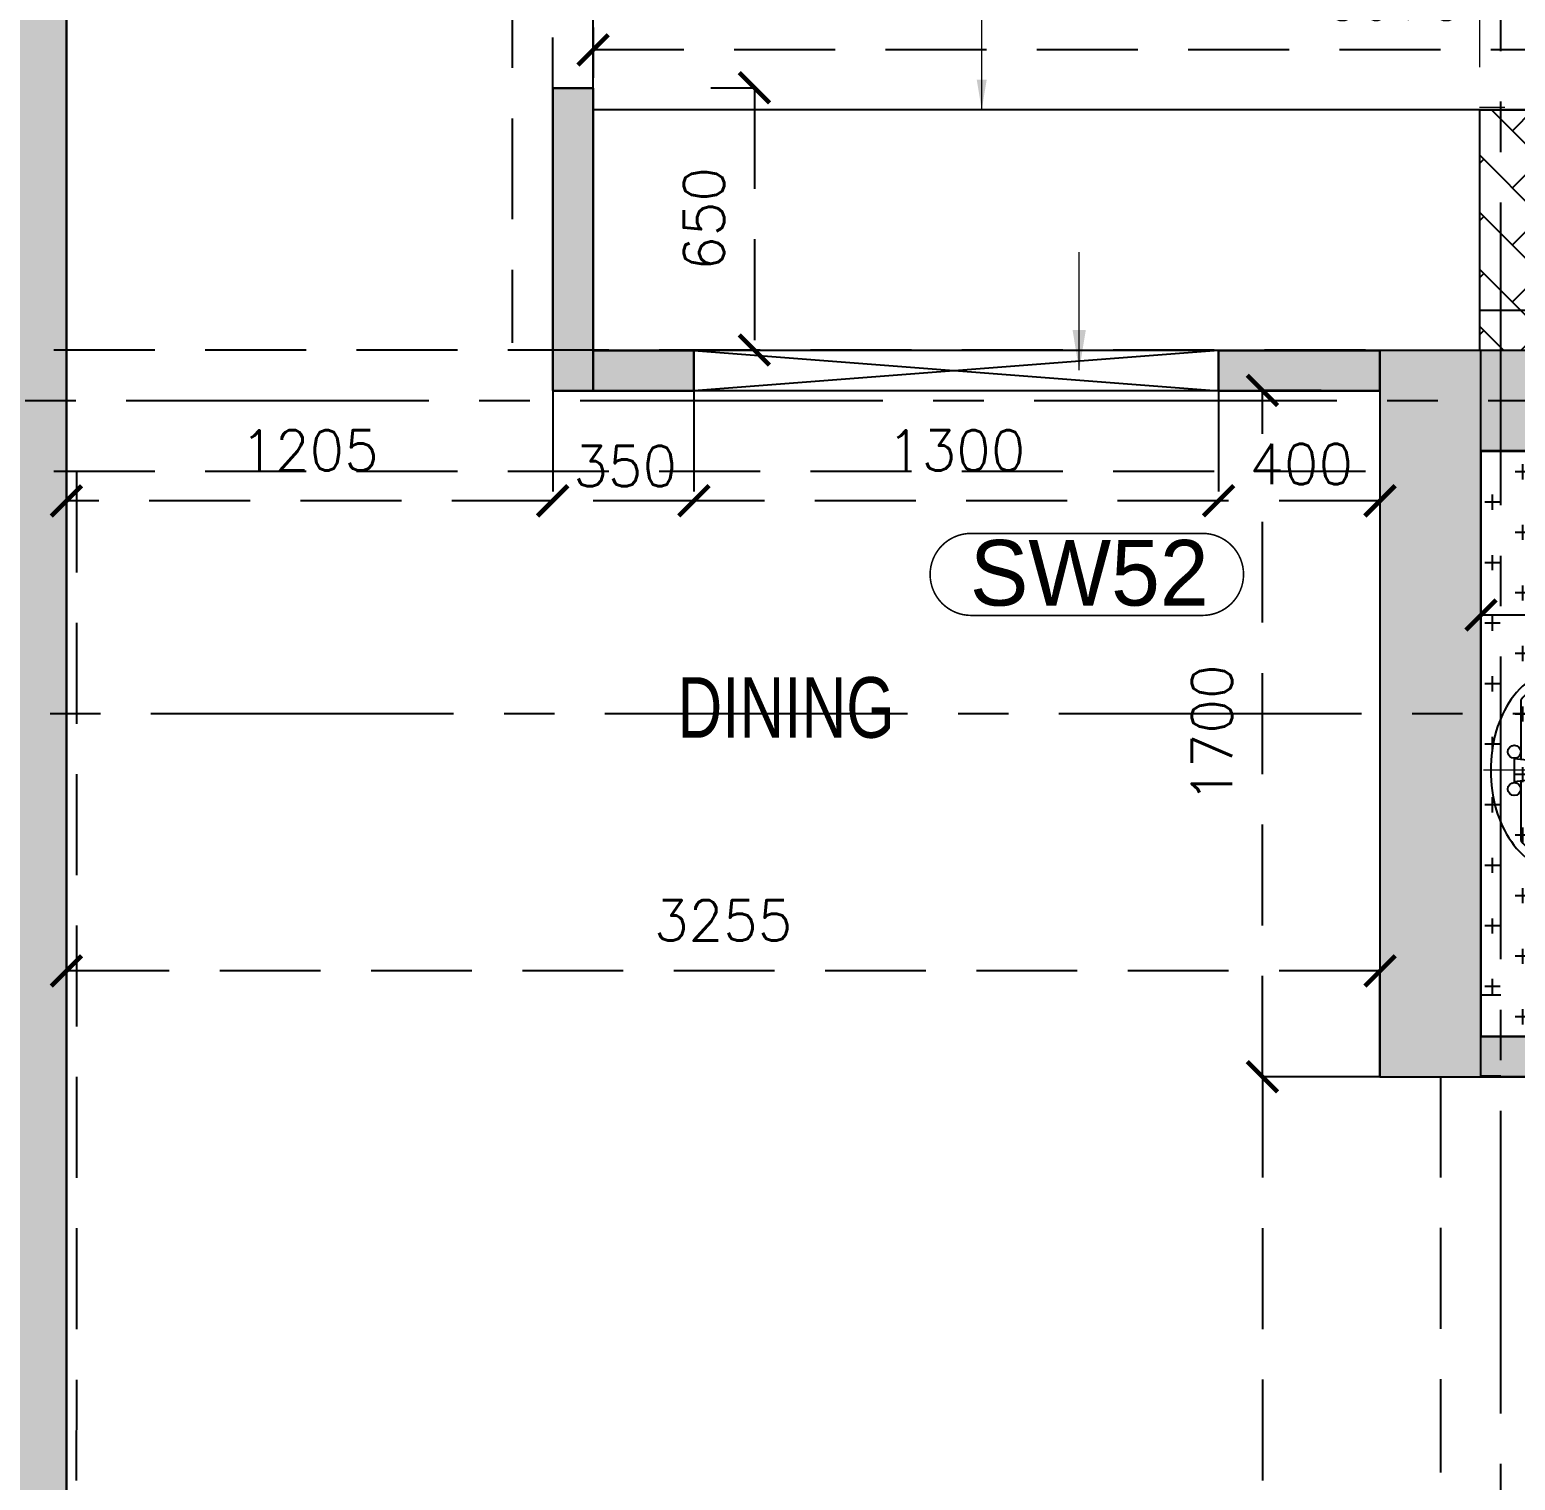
# Model space of a CAD drawing. Header units: millimetres. Extents: x 1167879 to 1231451, y -5731814 to -5645217.
# Drawn here: x 1206256 to 1209938, y -5724474 to -5720880 of the extents above; entities that cross this region are included whole.
import ezdxf

# ---------------------------------------------------------------- set-up
doc = ezdxf.new("R2010")
doc.units = ezdxf.units.MM
doc.header["$LTSCALE"] = 1000
doc.header["$MEASUREMENT"] = 0
for name, pattern in [('2BHK-A - FRONT$0$AUDIT_D_120904163729-0', [0]), ('2BHK-A - FRONT$0$HIDDEN', [0.375, 0.25, -0.125]), ('AUDIT_D_120904163729-0', [0]), ('T8(T9 IS SIMILAR) - DIMENSION & TEXTING$0$HIDDEN', [0.375, 0.25, -0.125]), ('T8(T9 IS SIMILAR)$0$$0$HIDDEN', [0.375, 0.25, -0.125]), ('T8(T9 IS SIMILAR)$0$HIDDEN', [0.375, 0.25, -0.125]), ('T8_REFUGE COLUMNS$0$CENTER2', [1.125, 0.75, -0.125, 0.125, -0.125])]:
    doc.linetypes.add(name, pattern=pattern)
doc.layers.get('0').update_dxf_attribs({"linetype": 'AUDIT_D_120904163729-0'})
for name, color, linetype in [('2BHK-A - FRONT$0$$0$LEDGE WALL', 5, 'Continuous'), ('2BHK-A - FRONT$0$A-DECK SUNK 125', 8, 'Continuous'), ('2BHK-A - FRONT$0$A-HATCH -160', 251, '2BHK-A - FRONT$0$AUDIT_D_120904163729-0'), ('2BHK-A - FRONT$0$a-KIT FIX', 251, 'Continuous'), ('2BHK-A - FRONT$0$A-LINTEL', 5, '2BHK-A - FRONT$0$HIDDEN'), ('2BHK-A - FRONT$0$A-SANITARY', 2, 'Continuous'), ('2BHK-A - FRONT$0$A-SERVICES CUTOUT', 8, 'Continuous'), ('2BHK-A - FRONT$0$A-TOI SUNK 50MM', 8, 'Continuous'), ('2BHK-A - FRONT$0$CUT-OUT', 49, 'Continuous'), ('T8(T9 IS SIMILAR) - DIMENSION & TEXTING$0$A-DIMENSIONS', 2, 'T8(T9 IS SIMILAR) - DIMENSION & TEXTING$0$HIDDEN'), ('T8(T9 IS SIMILAR)$0$$6$a-beam 2', 50, 'Continuous'), ('T8(T9 IS SIMILAR)$0$S-BEAM', 20, 'T8(T9 IS SIMILAR)$0$$0$HIDDEN'), ('T8_REFUGE COLUMNS$0$A-CENTERLINE', 193, 'T8_REFUGE COLUMNS$0$CENTER2'), ('T8_REFUGE COLUMNS$0$A-RCC COLS', 3, 'Continuous'), ('T8_TYPICAL COLUMNS$0$A-RCC COLS', 3, 'Continuous')]:
    doc.layers.add(name, color=color, linetype=linetype)
for name, color, linetype, lineweight in [('2BHK-A - FRONT$0$a-TOI-fixtures', 251, 'Continuous', 0), ('2BHK-A - FRONT$0$A-WALL- 160', 6, 'Continuous', 30), ('T8(T9 IS SIMILAR) - DIMENSION & TEXTING$0$a-Text', 4, 'Continuous', 0), ('T8(T9 IS SIMILAR) - DIMENSION & TEXTING$0$R0-18-10-2014-T1-1st Podium Floor Plan$0$Text', 2, 'Continuous', 0), ('T8(T9 IS SIMILAR)$0$D&W', 8, 'Continuous', 25), ('T8(T9 IS SIMILAR)$0$SCPL BEAM', 191, 'T8(T9 IS SIMILAR)$0$$0$HIDDEN', 13), ('T8_REFUGE COLUMNS$0$A-COLUMN NO size reduce', 81, 'Continuous', 25)]:
    doc.layers.add(name, color=color, linetype=linetype, lineweight=lineweight)
doc.layers.add('T8_REFUGE COLUMNS$0$COL-HATCH', color=7, linetype='Continuous', lineweight=25, true_color=0xa3a3a3)
doc.layers.add('T8_TYPICAL COLUMNS$0$$0$COL-HATCH', color=7, linetype='Continuous', lineweight=25, true_color=0xa3a3a3)
doc.styles.add('T8(T9 IS SIMILAR) - DIMENSION & TEXTING$0$ARIAL ARROW', font='swisscl.ttf')
doc.styles.add('T8(T9 IS SIMILAR) - DIMENSION & TEXTING$0$Romans 1', font='romans.shx', dxfattribs={"height": 100})
doc.styles.add('T8(T9 IS SIMILAR) - DIMENSION & TEXTING$0$Tahoma', font='tahoma.ttf')
doc.styles.add('T8_REFUGE COLUMNS$0$STANDARD', font='GOTHIC.TTF')
doc.dimstyles.new('T8(T9 IS SIMILAR) - DIMENSION & TEXTING$0$ALPINE S', dxfattribs={"dimscale": 0, "dimtxt": 100, "dimasz": 75, "dimexe": 0, "dimexo": 0, "dimgap": 75, "dimtad": 1, "dimdec": 0, "dimzin": 0, "dimdsep": 46, "dimtxsty": 'T8(T9 IS SIMILAR) - DIMENSION & TEXTING$0$Romans 1', "dimblk": 'T8(T9 IS SIMILAR) - DIMENSION & TEXTING$0$_ArchTick', "dimcen": 0.09, "dimclrd": 256, "dimclre": 256, "dimclrt": 7, "dimadec": 0, "dimazin": 0, "dimtfac": 1, "dimtdec": 0, "dimtofl": 0, "dimtmove": 1, "dimatfit": 0, "dimldrblk": 'T8(T9 IS SIMILAR) - DIMENSION & TEXTING$0$_Open90', "dimfxl": 1, "dimtolj": 1, "dimtzin": 0, "dimarcsym": 0})
doc.dimstyles.new('T8(T9 IS SIMILAR) - DIMENSION & TEXTING$0$SAMATA STD', dxfattribs={"dimtxt": 100, "dimasz": 50, "dimexe": 50, "dimexo": 50, "dimgap": 10, "dimtad": 0, "dimdec": 0, "dimrnd": 5, "dimzin": 0, "dimdsep": 46, "dimtxsty": 'T8(T9 IS SIMILAR) - DIMENSION & TEXTING$0$Tahoma', "dimblk": 'T8(T9 IS SIMILAR) - DIMENSION & TEXTING$0$_Origin2', "dimcen": -50, "dimdle": 50, "dimclrd": 7, "dimclre": 7, "dimclrt": 7, "dimadec": 0, "dimazin": 0, "dimtfac": 1, "dimtdec": 0, "dimtmove": 1, "dimatfit": 3, "dimfxl": 150, "dimtfill": 1, "dimtolj": 1, "dimtzin": 0, "dimlwd": -1, "dimlwe": -1, "dimarcsym": 0})

# ---------------------------------------------------------------- blocks, each defined once
blk = doc.blocks.new('T8(T9 IS SIMILAR) - DIMENSION & TEXTING$0$_ArchTick')
at = {"color": 0, "linetype": 'ByBlock', "const_width": 0.15}
blk.add_lwpolyline([(-0.5, -0.5), (0.5, 0.5)], dxfattribs=at)
blk = doc.blocks.new('*D522')
at = {"layer": 'T8(T9 IS SIMILAR) - DIMENSION & TEXTING$0$A-DIMENSIONS', "linetype": 'T8(T9 IS SIMILAR) - DIMENSION & TEXTING$0$HIDDEN', "lineweight": -2, "transparency": 16777216}
for p, q in [((1207944.3, -5721024.3), (1208052, -5721024.3)), ((1207944.3, -5721674), (1208052, -5721674))]:
    blk.add_line(p, q, dxfattribs=at)
at = {"layer": 'T8(T9 IS SIMILAR) - DIMENSION & TEXTING$0$A-DIMENSIONS', "lineweight": -2, "transparency": 16777216}
blk.add_line((1208052, -5721024.3), (1208052, -5721674), dxfattribs=at)
at = {"layer": 'T8(T9 IS SIMILAR) - DIMENSION & TEXTING$0$A-DIMENSIONS', "linetype": 'ByBlock', "lineweight": -2, "transparency": 16777216, "xscale": 75, "yscale": 75, "zscale": 75}
for p, rotation in [((1208052, -5721024.3), 90), ((1208052, -5721674), 270)]:
    blk.add_blockref('T8(T9 IS SIMILAR) - DIMENSION & TEXTING$0$_ArchTick', p, dxfattribs=dict(at, rotation=rotation))
at = {"layer": 'T8(T9 IS SIMILAR) - DIMENSION & TEXTING$0$A-DIMENSIONS', "color": 7, "linetype": 'ByBlock', "transparency": 16777216, "insert": (1207927, -5721349.2), "char_height": 100, "attachment_point": 5, "rotation": 90, "style": 'T8(T9 IS SIMILAR) - DIMENSION & TEXTING$0$Romans 1'}
blk.add_mtext('\\A1;650', dxfattribs=at)
blk = doc.blocks.new('T8(T9 IS SIMILAR) - DIMENSION & TEXTING$0$_Open90')
at = {"color": 0, "linetype": 'ByBlock', "lineweight": -2}
for p, q in [((-0.5, 0.5), (0, 0)), ((0, 0), (-1, 0)), ((0, 0), (-0.5, -0.5))]:
    blk.add_line(p, q, dxfattribs=at)
blk = doc.blocks.new('*D523')
at = {"layer": 'T8(T9 IS SIMILAR) - DIMENSION & TEXTING$0$A-DIMENSIONS', "linetype": 'T8(T9 IS SIMILAR) - DIMENSION & TEXTING$0$HIDDEN', "lineweight": -2, "transparency": 16777216}
for p, q in [((1207652.3, -5721104.1), (1207652.3, -5720930.6)), ((1211627.3, -5721104.1), (1211627.3, -5720930.6))]:
    blk.add_line(p, q, dxfattribs=at)
at = {"layer": 'T8(T9 IS SIMILAR) - DIMENSION & TEXTING$0$A-DIMENSIONS', "lineweight": -2, "transparency": 16777216}
blk.add_line((1211627.3, -5720930.6), (1207652.3, -5720930.6), dxfattribs=at)
at = {"layer": 'T8(T9 IS SIMILAR) - DIMENSION & TEXTING$0$A-DIMENSIONS', "linetype": 'ByBlock', "lineweight": -2, "transparency": 16777216, "xscale": 75, "yscale": 75, "zscale": 75, "rotation": 180}
blk.add_blockref('T8(T9 IS SIMILAR) - DIMENSION & TEXTING$0$_ArchTick', (1207652.3, -5720930.6), dxfattribs=at)
at = {"layer": 'T8(T9 IS SIMILAR) - DIMENSION & TEXTING$0$A-DIMENSIONS', "linetype": 'ByBlock', "lineweight": -2, "transparency": 16777216, "xscale": 75, "yscale": 75, "zscale": 75}
blk.add_blockref('T8(T9 IS SIMILAR) - DIMENSION & TEXTING$0$_ArchTick', (1211627.3, -5720930.6), dxfattribs=at)
at = {"layer": 'T8(T9 IS SIMILAR) - DIMENSION & TEXTING$0$A-DIMENSIONS', "color": 7, "linetype": 'ByBlock', "transparency": 16777216, "insert": (1209639.8, -5720805.6), "char_height": 100, "attachment_point": 5, "style": 'T8(T9 IS SIMILAR) - DIMENSION & TEXTING$0$Romans 1'}
blk.add_mtext('\\A1;3975', dxfattribs=at)
blk = doc.blocks.new('*D483')
at = {"layer": 'T8(T9 IS SIMILAR) - DIMENSION & TEXTING$0$A-DIMENSIONS', "linetype": 'T8(T9 IS SIMILAR) - DIMENSION & TEXTING$0$HIDDEN', "lineweight": -2, "transparency": 16777216}
for p, q in [((1209602.3, -5723474.4), (1209310.8, -5723474.4)), ((1209504.8, -5727449.6), (1209310.8, -5727449.6))]:
    blk.add_line(p, q, dxfattribs=at)
at = {"layer": 'T8(T9 IS SIMILAR) - DIMENSION & TEXTING$0$A-DIMENSIONS', "lineweight": -2, "transparency": 16777216}
blk.add_line((1209310.8, -5723474.4), (1209310.8, -5727449.6), dxfattribs=at)
at = {"layer": 'T8(T9 IS SIMILAR) - DIMENSION & TEXTING$0$A-DIMENSIONS', "linetype": 'ByBlock', "lineweight": -2, "transparency": 16777216, "xscale": 75, "yscale": 75, "zscale": 75}
for p, rotation in [((1209310.8, -5723474.4), 90), ((1209310.8, -5727449.6), 270)]:
    blk.add_blockref('T8(T9 IS SIMILAR) - DIMENSION & TEXTING$0$_ArchTick', p, dxfattribs=dict(at, rotation=rotation))
at = {"layer": 'T8(T9 IS SIMILAR) - DIMENSION & TEXTING$0$A-DIMENSIONS', "color": 7, "linetype": 'ByBlock', "transparency": 16777216, "insert": (1209185.8, -5725462), "char_height": 100, "attachment_point": 5, "rotation": 90, "style": 'T8(T9 IS SIMILAR) - DIMENSION & TEXTING$0$Romans 1'}
blk.add_mtext('\\A1;3975', dxfattribs=at)
blk = doc.blocks.new('*D484')
at = {"layer": 'T8(T9 IS SIMILAR) - DIMENSION & TEXTING$0$A-DIMENSIONS', "linetype": 'T8(T9 IS SIMILAR) - DIMENSION & TEXTING$0$HIDDEN', "lineweight": -2, "transparency": 16777216}
for p, q in [((1209456.5, -5721774), (1209310.8, -5721774)), ((1209456.5, -5723474.4), (1209310.8, -5723474.4))]:
    blk.add_line(p, q, dxfattribs=at)
at = {"layer": 'T8(T9 IS SIMILAR) - DIMENSION & TEXTING$0$A-DIMENSIONS', "lineweight": -2, "transparency": 16777216}
blk.add_line((1209310.8, -5723474.4), (1209310.8, -5721774), dxfattribs=at)
at = {"layer": 'T8(T9 IS SIMILAR) - DIMENSION & TEXTING$0$A-DIMENSIONS', "linetype": 'ByBlock', "lineweight": -2, "transparency": 16777216, "xscale": 75, "yscale": 75, "zscale": 75}
for p, rotation in [((1209310.8, -5721774), 90), ((1209310.8, -5723474.4), 270)]:
    blk.add_blockref('T8(T9 IS SIMILAR) - DIMENSION & TEXTING$0$_ArchTick', p, dxfattribs=dict(at, rotation=rotation))
at = {"layer": 'T8(T9 IS SIMILAR) - DIMENSION & TEXTING$0$A-DIMENSIONS', "color": 7, "linetype": 'ByBlock', "transparency": 16777216, "insert": (1209185.8, -5722624.2), "char_height": 100, "attachment_point": 5, "rotation": 90, "style": 'T8(T9 IS SIMILAR) - DIMENSION & TEXTING$0$Romans 1'}
blk.add_mtext('\\A1;1700', dxfattribs=at)
blk = doc.blocks.new('*D485')
at = {"layer": 'T8(T9 IS SIMILAR) - DIMENSION & TEXTING$0$A-DIMENSIONS', "linetype": 'T8(T9 IS SIMILAR) - DIMENSION & TEXTING$0$HIDDEN', "lineweight": -2, "transparency": 16777216}
for p, q in [((1206347.3, -5723474.4), (1206347.3, -5723212.2)), ((1209602.3, -5723474.4), (1209602.3, -5723212.2))]:
    blk.add_line(p, q, dxfattribs=at)
at = {"layer": 'T8(T9 IS SIMILAR) - DIMENSION & TEXTING$0$A-DIMENSIONS', "lineweight": -2, "transparency": 16777216}
blk.add_line((1209602.3, -5723212.2), (1206347.3, -5723212.2), dxfattribs=at)
at = {"layer": 'T8(T9 IS SIMILAR) - DIMENSION & TEXTING$0$A-DIMENSIONS', "linetype": 'ByBlock', "lineweight": -2, "transparency": 16777216, "xscale": 75, "yscale": 75, "zscale": 75, "rotation": 180}
blk.add_blockref('T8(T9 IS SIMILAR) - DIMENSION & TEXTING$0$_ArchTick', (1206347.3, -5723212.2), dxfattribs=at)
at = {"layer": 'T8(T9 IS SIMILAR) - DIMENSION & TEXTING$0$A-DIMENSIONS', "linetype": 'ByBlock', "lineweight": -2, "transparency": 16777216, "xscale": 75, "yscale": 75, "zscale": 75}
blk.add_blockref('T8(T9 IS SIMILAR) - DIMENSION & TEXTING$0$_ArchTick', (1209602.3, -5723212.2), dxfattribs=at)
at = {"layer": 'T8(T9 IS SIMILAR) - DIMENSION & TEXTING$0$A-DIMENSIONS', "color": 7, "linetype": 'ByBlock', "transparency": 16777216, "insert": (1207974.8, -5723087.2), "char_height": 100, "attachment_point": 5, "style": 'T8(T9 IS SIMILAR) - DIMENSION & TEXTING$0$Romans 1'}
blk.add_mtext('\\A1;3255', dxfattribs=at)
blk = doc.blocks.new('*D435')
at = {"layer": 'T8(T9 IS SIMILAR) - DIMENSION & TEXTING$0$A-DIMENSIONS', "linetype": 'T8(T9 IS SIMILAR) - DIMENSION & TEXTING$0$HIDDEN', "lineweight": -2, "transparency": 16777216}
for p, q in [((1209852.5, -5721924.4), (1209852.5, -5722330.4)), ((1212102.3, -5721924.4), (1212102.3, -5722330.4))]:
    blk.add_line(p, q, dxfattribs=at)
at = {"layer": 'T8(T9 IS SIMILAR) - DIMENSION & TEXTING$0$A-DIMENSIONS', "lineweight": -2, "transparency": 16777216}
blk.add_line((1209852.5, -5722330.4), (1212102.3, -5722330.4), dxfattribs=at)
at = {"layer": 'T8(T9 IS SIMILAR) - DIMENSION & TEXTING$0$A-DIMENSIONS', "linetype": 'ByBlock', "lineweight": -2, "transparency": 16777216, "xscale": 75, "yscale": 75, "zscale": 75, "rotation": 180}
blk.add_blockref('T8(T9 IS SIMILAR) - DIMENSION & TEXTING$0$_ArchTick', (1209852.5, -5722330.4), dxfattribs=at)
at = {"layer": 'T8(T9 IS SIMILAR) - DIMENSION & TEXTING$0$A-DIMENSIONS', "linetype": 'ByBlock', "lineweight": -2, "transparency": 16777216, "xscale": 75, "yscale": 75, "zscale": 75}
blk.add_blockref('T8(T9 IS SIMILAR) - DIMENSION & TEXTING$0$_ArchTick', (1212102.3, -5722330.4), dxfattribs=at)
at = {"layer": 'T8(T9 IS SIMILAR) - DIMENSION & TEXTING$0$A-DIMENSIONS', "color": 7, "linetype": 'ByBlock', "transparency": 16777216, "insert": (1210977.4, -5722205.4), "char_height": 100, "attachment_point": 5, "style": 'T8(T9 IS SIMILAR) - DIMENSION & TEXTING$0$Romans 1'}
blk.add_mtext('\\A1;2250', dxfattribs=at)
blk = doc.blocks.new('*D286')
at = {"layer": 'T8(T9 IS SIMILAR) - DIMENSION & TEXTING$0$A-DIMENSIONS', "linetype": 'T8(T9 IS SIMILAR) - DIMENSION & TEXTING$0$HIDDEN', "lineweight": -2, "transparency": 16777216}
for p, q in [((1209202.3, -5721774.9), (1209202.3, -5722047.6)), ((1209602.3, -5721774.9), (1209602.3, -5722047.6))]:
    blk.add_line(p, q, dxfattribs=at)
at = {"layer": 'T8(T9 IS SIMILAR) - DIMENSION & TEXTING$0$A-DIMENSIONS', "lineweight": -2, "transparency": 16777216}
blk.add_line((1209602.3, -5722047.6), (1209202.3, -5722047.6), dxfattribs=at)
at = {"layer": 'T8(T9 IS SIMILAR) - DIMENSION & TEXTING$0$A-DIMENSIONS', "color": 7, "linetype": 'ByBlock', "transparency": 16777216, "insert": (1209407.1, -5721956.7), "char_height": 100, "attachment_point": 5, "style": 'T8(T9 IS SIMILAR) - DIMENSION & TEXTING$0$Romans 1', "bg_fill": 3, "box_fill_scale": 1.25, "bg_fill_color": 256, "bg_fill_true_color": 13158600, "bg_fill_transparency": 0}
blk.add_mtext('\\A1;400', dxfattribs=at)
at = {"layer": 'T8(T9 IS SIMILAR) - DIMENSION & TEXTING$0$A-DIMENSIONS', "linetype": 'ByBlock', "lineweight": -2, "transparency": 16777216, "xscale": 75, "yscale": 75, "zscale": 75, "rotation": 180}
blk.add_blockref('T8(T9 IS SIMILAR) - DIMENSION & TEXTING$0$_ArchTick', (1209202.3, -5722047.6), dxfattribs=at)
at = {"layer": 'T8(T9 IS SIMILAR) - DIMENSION & TEXTING$0$A-DIMENSIONS', "linetype": 'ByBlock', "lineweight": -2, "transparency": 16777216, "xscale": 75, "yscale": 75, "zscale": 75}
blk.add_blockref('T8(T9 IS SIMILAR) - DIMENSION & TEXTING$0$_ArchTick', (1209602.3, -5722047.6), dxfattribs=at)
blk = doc.blocks.new('*D287')
at = {"layer": 'T8(T9 IS SIMILAR) - DIMENSION & TEXTING$0$A-DIMENSIONS', "linetype": 'T8(T9 IS SIMILAR) - DIMENSION & TEXTING$0$HIDDEN', "lineweight": -2, "transparency": 16777216}
for p, q in [((1207902.3, -5721774.9), (1207902.3, -5722047.6)), ((1209202.2, -5721774.9), (1209202.2, -5722047.6))]:
    blk.add_line(p, q, dxfattribs=at)
at = {"layer": 'T8(T9 IS SIMILAR) - DIMENSION & TEXTING$0$A-DIMENSIONS', "lineweight": -2, "transparency": 16777216}
blk.add_line((1209202.2, -5722047.6), (1207902.3, -5722047.6), dxfattribs=at)
at = {"layer": 'T8(T9 IS SIMILAR) - DIMENSION & TEXTING$0$A-DIMENSIONS', "linetype": 'ByBlock', "lineweight": -2, "transparency": 16777216, "xscale": 75, "yscale": 75, "zscale": 75, "rotation": 180}
blk.add_blockref('T8(T9 IS SIMILAR) - DIMENSION & TEXTING$0$_ArchTick', (1207902.3, -5722047.6), dxfattribs=at)
at = {"layer": 'T8(T9 IS SIMILAR) - DIMENSION & TEXTING$0$A-DIMENSIONS', "linetype": 'ByBlock', "lineweight": -2, "transparency": 16777216, "xscale": 75, "yscale": 75, "zscale": 75}
blk.add_blockref('T8(T9 IS SIMILAR) - DIMENSION & TEXTING$0$_ArchTick', (1209202.2, -5722047.6), dxfattribs=at)
at = {"layer": 'T8(T9 IS SIMILAR) - DIMENSION & TEXTING$0$A-DIMENSIONS', "color": 7, "linetype": 'ByBlock', "transparency": 16777216, "insert": (1208552.3, -5721922.6), "char_height": 100, "attachment_point": 5, "style": 'T8(T9 IS SIMILAR) - DIMENSION & TEXTING$0$Romans 1', "bg_fill": 3, "box_fill_scale": 1.25, "bg_fill_color": 256, "bg_fill_true_color": 13158600, "bg_fill_transparency": 0}
blk.add_mtext('\\A1;1300', dxfattribs=at)
blk = doc.blocks.new('*D288')
at = {"layer": 'T8(T9 IS SIMILAR) - DIMENSION & TEXTING$0$A-DIMENSIONS', "linetype": 'T8(T9 IS SIMILAR) - DIMENSION & TEXTING$0$HIDDEN', "lineweight": -2, "transparency": 16777216}
for p, q in [((1207552.3, -5721774.9), (1207552.3, -5722047.6)), ((1207902.3, -5721774.9), (1207902.3, -5722047.6))]:
    blk.add_line(p, q, dxfattribs=at)
at = {"layer": 'T8(T9 IS SIMILAR) - DIMENSION & TEXTING$0$A-DIMENSIONS', "lineweight": -2, "transparency": 16777216}
blk.add_line((1207902.3, -5722047.6), (1207552.3, -5722047.6), dxfattribs=at)
at = {"layer": 'T8(T9 IS SIMILAR) - DIMENSION & TEXTING$0$A-DIMENSIONS', "color": 7, "linetype": 'ByBlock', "transparency": 16777216, "insert": (1207732, -5721961.6), "char_height": 100, "attachment_point": 5, "style": 'T8(T9 IS SIMILAR) - DIMENSION & TEXTING$0$Romans 1', "bg_fill": 3, "box_fill_scale": 1.25, "bg_fill_color": 256, "bg_fill_true_color": 13158600, "bg_fill_transparency": 0}
blk.add_mtext('\\A1;350', dxfattribs=at)
at = {"layer": 'T8(T9 IS SIMILAR) - DIMENSION & TEXTING$0$A-DIMENSIONS', "linetype": 'ByBlock', "lineweight": -2, "transparency": 16777216, "xscale": 75, "yscale": 75, "zscale": 75, "rotation": 180}
blk.add_blockref('T8(T9 IS SIMILAR) - DIMENSION & TEXTING$0$_ArchTick', (1207552.3, -5722047.6), dxfattribs=at)
at = {"layer": 'T8(T9 IS SIMILAR) - DIMENSION & TEXTING$0$A-DIMENSIONS', "linetype": 'ByBlock', "lineweight": -2, "transparency": 16777216, "xscale": 75, "yscale": 75, "zscale": 75}
blk.add_blockref('T8(T9 IS SIMILAR) - DIMENSION & TEXTING$0$_ArchTick', (1207902.3, -5722047.6), dxfattribs=at)
blk = doc.blocks.new('*D223')
at = {"layer": 'T8(T9 IS SIMILAR) - DIMENSION & TEXTING$0$A-DIMENSIONS', "linetype": 'T8(T9 IS SIMILAR) - DIMENSION & TEXTING$0$HIDDEN', "lineweight": -2, "transparency": 16777216}
for p, q in [((1206347.3, -5721774.9), (1206347.3, -5722047.6)), ((1207552.3, -5721774.9), (1207552.3, -5722047.6))]:
    blk.add_line(p, q, dxfattribs=at)
at = {"layer": 'T8(T9 IS SIMILAR) - DIMENSION & TEXTING$0$A-DIMENSIONS', "lineweight": -2, "transparency": 16777216}
blk.add_line((1207552.3, -5722047.6), (1206347.3, -5722047.6), dxfattribs=at)
at = {"layer": 'T8(T9 IS SIMILAR) - DIMENSION & TEXTING$0$A-DIMENSIONS', "linetype": 'ByBlock', "lineweight": -2, "transparency": 16777216, "xscale": 75, "yscale": 75, "zscale": 75, "rotation": 180}
blk.add_blockref('T8(T9 IS SIMILAR) - DIMENSION & TEXTING$0$_ArchTick', (1206347.3, -5722047.6), dxfattribs=at)
at = {"layer": 'T8(T9 IS SIMILAR) - DIMENSION & TEXTING$0$A-DIMENSIONS', "linetype": 'ByBlock', "lineweight": -2, "transparency": 16777216, "xscale": 75, "yscale": 75, "zscale": 75}
blk.add_blockref('T8(T9 IS SIMILAR) - DIMENSION & TEXTING$0$_ArchTick', (1207552.3, -5722047.6), dxfattribs=at)
at = {"layer": 'T8(T9 IS SIMILAR) - DIMENSION & TEXTING$0$A-DIMENSIONS', "color": 7, "linetype": 'ByBlock', "transparency": 16777216, "insert": (1206949.8, -5721922.6), "char_height": 100, "attachment_point": 5, "style": 'T8(T9 IS SIMILAR) - DIMENSION & TEXTING$0$Romans 1', "bg_fill": 3, "box_fill_scale": 1.25, "bg_fill_color": 256, "bg_fill_true_color": 13158600, "bg_fill_transparency": 0}
blk.add_mtext('\\A1;1205', dxfattribs=at)
blk = doc.blocks.new('T8(T9 IS SIMILAR) - DIMENSION & TEXTING$0$_Origin2')
at = {"color": 0, "linetype": 'ByBlock', "lineweight": -2}
blk.add_line((-0.5, 0), (-1, 0), dxfattribs=at)
for radius in [0.5, 0.25]:
    blk.add_circle((0, 0), radius, dxfattribs=at)
blk = doc.blocks.new('T8_REFUGE COLUMNS')
at = {"layer": 'T8_REFUGE COLUMNS$0$COL-HATCH', "linetype": 'ByBlock'}
h = blk.add_hatch(color=256, dxfattribs=at)
h.dxf.hatch_style = 1
h.paths.add_polyline_path([(1209602.1, -5723474.9), (1209852.1, -5723474.9), (1209852.1, -5721674.9), (1209602.1, -5721674.9)])
at = {"layer": 'T8_REFUGE COLUMNS$0$A-CENTERLINE'}
for p, q in [((1209902.1, -5728808.5), (1209902.1, -5698573.6)), ((1217370.3, -5721799.9), (1182156.9, -5721799.9)), ((1217431.8, -5722574.9), (1182156.9, -5722574.9))]:
    blk.add_line(p, q, dxfattribs=at)
at = {"layer": 'T8_REFUGE COLUMNS$0$A-COLUMN NO size reduce', "linetype": 'ByBlock', "const_width": 3.9}
blk.add_lwpolyline([(1208589.1, -5722331.5, -1), (1208589.1, -5722128.3), (1209162.6, -5722128.3, -1), (1209162.6, -5722331.5)], format="xyb", close=True, dxfattribs=at)
at = {"layer": 'T8_REFUGE COLUMNS$0$A-RCC COLS', "linetype": 'ByBlock'}
blk.add_lwpolyline([(1209602.1, -5723474.9), (1209852.1, -5723474.9), (1209852.1, -5721674.9), (1209602.1, -5721674.9)], close=True, dxfattribs=at)
at = {"layer": 'T8_REFUGE COLUMNS$0$A-COLUMN NO size reduce', "linetype": 'ByBlock', "insert": (1208586, -5722144.6), "char_height": 162.5, "attachment_point": 1, "style": 'T8_REFUGE COLUMNS$0$STANDARD'}
blk.add_mtext_dynamic_manual_height_columns('SW52', width=444.685, gutter_width=500, heights=[0], dxfattribs=at)
blk = doc.blocks.new('T8_TYPICAL COLUMNS')
at = {"layer": 'T8_TYPICAL COLUMNS$0$$0$COL-HATCH', "linetype": 'ByBlock'}
h = blk.add_hatch(color=256, dxfattribs=at)
h.dxf.hatch_style = 1
h.paths.add_polyline_path([(1200282.2, -5721924), (1202692.3, -5721924), (1202692.3, -5721674), (1200282.2, -5721674)])
h.paths.add_polyline_path([(1209852.3, -5721674), (1212262.3, -5721674), (1212262.3, -5721924), (1209852.3, -5721924)])
at = {"layer": 'T8_TYPICAL COLUMNS$0$A-RCC COLS', "linetype": 'ByBlock'}
blk.add_lwpolyline([(1209852.3, -5721674), (1212262.3, -5721674), (1212262.3, -5721924), (1209852.3, -5721924)], close=True, dxfattribs=at)
blk.add_blockref('T8_REFUGE COLUMNS', (0, 0), dxfattribs=at)
blk = doc.blocks.new('2BHK-A - FRONT$0$WB1')
at = {"layer": '2BHK-A - FRONT$0$A-SANITARY', "color": 0, "ltscale": 1000}
for p, q in [((190074.4, -1779394.5), (190063, -1779507.9)), ((190106.8, -1779394.5), (190119.9, -1779507.9)), ((189917.5, -1779491.7), (190064.6, -1779491.7)), ((190061.5, -1779507.9), (190121.4, -1779507.9)), ((190118, -1779491.7), (190265.4, -1779491.7))]:
    blk.add_line(p, q, dxfattribs=at)
at = {"layer": '2BHK-A - FRONT$0$A-SANITARY', "color": 0}
blk.add_line((190106.8, -1779394.5), (190074.4, -1779394.5), dxfattribs=at)
for centre, major_axis, start_param, end_param in [((190067.1, -1779471.3), (-69.6, 256.7), 0.015739, 0.342992), ((190091.4, -1779555.7), (-92.6, 341.5), 6.018375, 6.298924), ((190091.4, -1779555.7), (-87.3, 322), 6.018375, 6.298924), ((190091.4, -1779555.7), (-92.6, 341.5), 5.737826, 6.018375), ((190091.4, -1779555.7), (-87.3, 322), 5.737826, 6.018375), ((190115.8, -1779471.3), (-69.6, 256.7), 5.410573, 5.737826), ((190030, -1779417.8), (-52.6, 193.9), 0.342992, 0.768932), ((190067.1, -1779471.3), (-64.3, 237.2), 0.015739, 0.342992), ((190115.8, -1779471.3), (-64.3, 237.2), 5.410573, 5.737826), ((190152.9, -1779417.8), (-52.6, 193.9), 4.984633, 5.410573), ((190030, -1779417.8), (-47.3, 174.4), 0.342992, 0.768932), ((190152.9, -1779417.8), (-47.3, 174.4), 4.984633, 5.410573), ((189973.2, -1779384.1), (-35.3, 130.2), 0.768932, 1.305986), ((189973.2, -1779384.1), (-30, 110.7), 0.768932, 1.305986), ((190209.6, -1779384.1), (-30, 110.7), 4.447579, 4.984633), ((190209.6, -1779384.1), (-35.3, 130.2), 4.447579, 4.984633), ((189973.2, -1779384.1), (-35.3, 130.2), 1.305986, 1.84304), ((189973.2, -1779384.1), (-30, 110.7), 1.305986, 1.84304), ((190209.6, -1779384.1), (-30, 110.7), 3.910525, 4.447579), ((190209.6, -1779384.1), (-35.3, 130.2), 3.910525, 4.447579), ((190030, -1779350.3), (-47.3, 174.4), 1.84304, 2.20494), ((190152.9, -1779350.3), (-47.3, 174.4), 3.548625, 3.910525), ((190030, -1779350.3), (-52.6, 193.9), 1.84304, 2.268981), ((190152.9, -1779350.3), (-52.6, 193.9), 3.484585, 3.910525), ((190067.1, -1779296.9), (-69.6, 256.7), 2.268981, 2.596234), ((190045.3, -1779507.9), (-4.2, 15.6), 6.018375, 12.30156), ((190137.6, -1779507.9), (-4.2, 15.6), 6.018375, 12.30156), ((190115.8, -1779296.9), (-69.6, 256.7), 3.157331, 3.484585), ((190091.4, -1779212.5), (-92.6, 341.5), 2.596234, 2.876783), ((190091.4, -1779212.5), (-92.6, 341.5), 2.876783, 3.157331)]:
    blk.add_ellipse(centre, major_axis=major_axis, ratio=1, start_param=start_param, end_param=end_param, dxfattribs=at)
blk = doc.blocks.new('2BHK-A - FRONT')
at = {"layer": '2BHK-A - FRONT$0$A-DECK SUNK 125'}
h = blk.add_hatch(dxfattribs=at)
h.set_pattern_fill('AR-HBONE', color=256, scale=25)
h.set_pattern_definition([(45, (0, -0.55), (1e-14, 141.4213562), [300, -100]), (135, (70.71, 70.16), (1e-14, 141.4213562), [300, -100])])
h.paths.add_polyline_path([(1148202.1, -5721078.3), (1146424.5, -5721079.1), (1146424.5, -5721574.6), (1146939.2, -5721574.6), (1146939.2, -5721674.6), (1148202.1, -5721674.6)])
at = {"layer": '2BHK-A - FRONT$0$A-HATCH -160', "linetype": 'ByBlock'}
h = blk.add_hatch(dxfattribs=at)
h.set_pattern_fill('HEX', color=256, scale=150)
h.set_pattern_definition([(0, (0, -0.548), (0, 32.47595264), [18.75, -37.5]), (120, (0, -0.548), (-28.125, -16.23797632), [18.75, -37.5]), (60, (18.75, -0.548), (-28.125, 16.23797632), [18.75, -37.5])])
edge = h.paths.add_edge_path()
edge.add_line((1151704.5, -5719064.6), (1151704.5, -5727449.6))
edge.add_line((1151704.5, -5727449.6), (1151854.5, -5727449.6))
edge.add_line((1151854.5, -5727449.6), (1151854.5, -5719024.6))
edge.add_line((1151854.5, -5719024.6), (1151704.5, -5719024.6))
h = blk.add_hatch(dxfattribs=at)
h.set_pattern_fill('ZIGZAG', color=256, scale=250)
h.set_pattern_definition([(0, (0, 0), (31.25, 31.25), [31.25, -31.25]), (90, (31.25, 0), (-31.25, 31.25), [31.25, -31.25])])
h.paths.add_polyline_path([(1142149.5, -5723474.6), (1143849.6, -5723474.6), (1143849.6, -5723374.6), (1142149.5, -5723374.6)])
h.paths.add_polyline_path([(1144889.5, -5724474.6), (1144889.5, -5724574.6), (1147099.5, -5724574.6), (1147099.5, -5724474.6), (1145949.5, -5724474.2), (1145949.5, -5724374.2), (1145849.5, -5724374.2), (1145849.5, -5724474.6)])
h.paths.add_polyline_path([(1145949.5, -5723374.2), (1146849.2, -5723374.2), (1146849.2, -5723474.2), (1145949.5, -5723474.2)])
h.paths.add_polyline_path([(1147599.2, -5723474.2), (1148199.2, -5723474.2), (1148199.2, -5723374.2), (1147599.2, -5723374.2)])
h.paths.add_polyline_path([(1150399.5, -5721024.5), (1150499.5, -5721024.5), (1150499.5, -5721774.2), (1150399.5, -5721774.2)])
h.paths.add_polyline_path([(1150399.5, -5720124.5), (1150499.5, -5720124.5), (1150499.5, -5719224.6), (1150399.5, -5719224.6)])
h.paths.add_polyline_path([(1145549.4, -5721674.6), (1145649.4, -5721674.6), (1145649.4, -5721174.6), (1145649.4, -5721174.6), (1145649.4, -5721073.7), (1145549.4, -5721073.9)])
h.paths.add_polyline_path([(1148199.5, -5728684.2), (1148934.5, -5728684.2), (1148934.5, -5728584.2), (1148199.5, -5728584.2)])
h.paths.add_polyline_path([(1148449.5, -5721774.6), (1148849.5, -5721774.6), (1148849.5, -5721674.6), (1148449.5, -5721674.6)])
h.paths.add_polyline_path([(1150149.5, -5721674.6), (1150399.5, -5721674.6), (1150399.5, -5721774.6), (1150149.5, -5721774.6)])
h = blk.add_hatch(dxfattribs=at)
h.set_pattern_fill('ANSI32', color=256, scale=150)
h.set_pattern_definition([(45, (0, -0.55), (-39.77475644, 39.77475644), []), (45, (26.517, -0.55), (-39.77475644, 39.77475644), [])])
h.paths.add_polyline_path([(1145269.9, -5728524.2), (1145269.9, -5728684.2), (1144639.8, -5728684.2), (1144639.8, -5726829.5), (1144799.8, -5726829.5), (1144799.8, -5728524.2)])
h.paths.add_polyline_path([(1148934.5, -5727449.8), (1148934.5, -5727609.8), (1147999.5, -5727609.8), (1147999.5, -5727009.5), (1148159.5, -5727009.5), (1148159.5, -5727449.8)])
h.paths.add_polyline_path([(1147999.5, -5728684.2), (1147999.5, -5728524.2), (1147369.9, -5728524.2), (1147369.9, -5728684.2)])
edge = h.paths.add_edge_path()
edge.add_line((1151334.5, -5727449.8), (1151779.5, -5727449.8))
edge.add_line((1151779.5, -5727449.8), (1151779.5, -5727609.8))
edge.add_line((1151704.5, -5727609.8), (1151334.5, -5727609.8))
edge.add_line((1151334.5, -5727609.8), (1151334.5, -5727449.8))
h.paths.add_polyline_path([(1146264.5, -5719573.8), (1146424.5, -5719573.8), (1146424.5, -5719224.6), (1146264.5, -5719224.6)])
h.paths.add_polyline_path([(1145549.4, -5721834.4), (1145788.9, -5721834.4), (1145790, -5721674.6), (1145549.4, -5721674.6)])
h.paths.add_polyline_path([(1145949.5, -5721924.2), (1145949.5, -5722524.6), (1145789.5, -5722524.6), (1145789.5, -5721924.2)])
h.paths.add_polyline_path([(1144599.5, -5721924.6), (1144759.5, -5721924.6), (1144762, -5722524.6), (1144602, -5722524.6)])
h.paths.add_polyline_path([(1144599.5, -5723474.6), (1144599.5, -5723174.6), (1144759.5, -5723174.6), (1144759.5, -5723314.6), (1145789.5, -5723314.6), (1145789.5, -5723174.6), (1145949.5, -5723174.6), (1145949.5, -5723474.2)])
at = {"layer": '2BHK-A - FRONT$0$A-TOI SUNK 50MM'}
h = blk.add_hatch(dxfattribs=at)
h.set_pattern_fill('CROSS', color=256, scale=300, style=0)
h.set_pattern_definition([(0, (0, -0.9), (75, 75), [37.5, -112.5]), (90, (18.75, -19.65), (-75, 75), [37.5, -112.5])])
h.paths.add_polyline_path([(1142149.5, -5723374.6), (1144599.5, -5723374.6), (1144599.5, -5721924.9), (1142149.5, -5721924.9)])
h.paths.add_polyline_path([(1148199.2, -5723374.6), (1145949.5, -5723374.6), (1145949.5, -5721924.9), (1148199.2, -5721924.9)])
at = {"layer": '2BHK-A - FRONT$0$$0$LEDGE WALL', "linetype": '2BHK-A - FRONT$0$HIDDEN', "ltscale": 0.5}
blk.add_lwpolyline([(1148202.1, -5721674.6), (1148202.1, -5721574.6), (1147239.2, -5721574.6)], dxfattribs=at)
at = {"layer": '2BHK-A - FRONT$0$a-KIT FIX', "color": 1}
blk.add_line((1147239.2, -5721078.7), (1150399.5, -5721078.3), dxfattribs=at)
at = {"layer": '2BHK-A - FRONT$0$A-LINTEL', "linetype": 'ByBlock'}
for p, q in [((1148849.5, -5721674.6), (1150149.5, -5721674.6)), ((1148849.5, -5721774.6), (1150149.5, -5721774.6))]:
    blk.add_line(p, q, dxfattribs=at)
blk.add_lwpolyline([(1148849.5, -5721674.6), (1150149.5, -5721774.6), (1150149.5, -5721674.6), (1148849.5, -5721774.6)], close=True, dxfattribs=at)
at = {"layer": '2BHK-A - FRONT$0$A-SERVICES CUTOUT', "ltscale": 5}
blk.add_lwpolyline([(1148202.1, -5721078.3), (1146424.5, -5721079.1), (1146424.5, -5721574.6), (1146939.2, -5721574.6), (1146939.2, -5721674.6), (1148202.1, -5721674.6)], close=True, dxfattribs=at)
at = {"layer": '2BHK-A - FRONT$0$A-TOI SUNK 50MM'}
blk.add_lwpolyline([(1148199.2, -5723374.6), (1145949.5, -5723374.6), (1145949.5, -5721924.9), (1148199.2, -5721924.9)], close=True, dxfattribs=at)
at = {"layer": '2BHK-A - FRONT$0$a-TOI-fixtures', "extrusion": (-3.53358e-09, 2.53027e-07, 1)}
blk.add_line((1147961.3, -5722714.2, 0), (1148192.9, -5722714.2, 0), dxfattribs=at)
at = {"layer": '2BHK-A - FRONT$0$A-WALL- 160', "linetype": 'ByBlock'}
for p, q in [((1151704.5, -5727449.6), (1151704.5, -5719024.6)), ((1151854.5, -5727609.6), (1151854.5, -5719024.6)), ((1150399.5, -5721024.5), (1150399.5, -5721774.6)), ((1150399.5, -5721024.5), (1150499.5, -5721024.5)), ((1150499.5, -5721024.5), (1150499.5, -5721774.2)), ((1150399.5, -5721774.6), (1150499.5, -5721774.6)), ((1147599.2, -5723374.6), (1148199.5, -5723374.6)), ((1147599.2, -5723474.6), (1148199.5, -5723474.6))]:
    blk.add_line(p, q, dxfattribs=at)
for points in [[(1148449.5, -5721774.6), (1148849.5, -5721774.6), (1148849.5, -5721674.6), (1148449.5, -5721674.6)], [(1150149.5, -5721674.6), (1150399.5, -5721674.6), (1150399.5, -5721774.6), (1150149.5, -5721774.6)]]:
    blk.add_lwpolyline(points, close=True, dxfattribs=at)
at = {"layer": '2BHK-A - FRONT$0$CUT-OUT', "linetype": '2BHK-A - FRONT$0$HIDDEN', "ltscale": 0.5}
blk.add_lwpolyline([(1150499.5, -5720124.5), (1150399.5, -5720124.5), (1150399.5, -5721024.5), (1150499.5, -5721024.5)], close=True, dxfattribs=at)
at = {"layer": '2BHK-A - FRONT$0$a-TOI-fixtures', "extrusion": (-8.33267e-18, 2.28211e-17, -1), "zscale": -1, "rotation": 270.0082880866066}
blk.add_blockref('2BHK-A - FRONT$0$WB1', (631363.7, -5532366.2, 0), dxfattribs=at)
blk = doc.blocks.new('T8(T9 IS SIMILAR) - DIMENSION & TEXTING')
at = {"layer": 'T8(T9 IS SIMILAR) - DIMENSION & TEXTING$0$a-Text', "style": 'T8(T9 IS SIMILAR) - DIMENSION & TEXTING$0$ARIAL ARROW'}
blk.add_text('DINING', height=150, dxfattribs=at).set_placement((1207861.3, -5722634.5))
at = {"layer": 'T8(T9 IS SIMILAR) - DIMENSION & TEXTING$0$A-DIMENSIONS', "linetype": 'ByBlock'}
for base, p1, p2, angle, picture, middle in [((1207652.3, -5720930.6), (1211627.3, -5721104.1), (1207652.3, -5721104.1), 180, '*D523', (1209639.8, -5720805.6)), ((1208052, -5721674), (1207944.3, -5721024.3), (1207944.3, -5721674), 90, '*D522', (1207927, -5721349.2)), ((1209310.8, -5721774), (1209456.5, -5723474.4), (1209456.5, -5721774), 90, '*D484', (1209185.8, -5722624.2)), ((1206347.3, -5723212.2), (1209602.3, -5723474.4), (1206347.3, -5723474.4), 180, '*D485', (1207974.8, -5723087.2)), ((1209310.8, -5727449.6), (1209602.3, -5723474.4), (1209504.8, -5727449.6), 90, '*D483', (1209185.8, -5725462))]:
    dim = blk.add_linear_dim(base=base, p1=p1, p2=p2, angle=angle, dimstyle='T8(T9 IS SIMILAR) - DIMENSION & TEXTING$0$ALPINE S', override={"dimscale": 1, "dimfxl": 5, "dimarcsym": 1}, dxfattribs=at)
    dim.commit()
    dim.dimension.update_dxf_attribs({"geometry": picture, "text_midpoint": middle})
dim = blk.add_linear_dim(base=(1212102.3, -5722330.4), p1=(1209852.5, -5721924.4), p2=(1212102.3, -5721924.4), dimstyle='T8(T9 IS SIMILAR) - DIMENSION & TEXTING$0$ALPINE S', override={"dimscale": 1, "dimfxl": 5, "dimarcsym": 1}, dxfattribs=at)
dim.commit()
dim.dimension.update_dxf_attribs({"geometry": '*D435', "text_midpoint": (1210977.4, -5722205.4)})
at = {"layer": 'T8(T9 IS SIMILAR) - DIMENSION & TEXTING$0$R0-18-10-2014-T1-1st Podium Floor Plan$0$Text'}
for points, override in [([(1208615.4, -5721079.3, 0), (1208615.4, -5720085.6, 0), (1209086.5, -5720085.7, 0)], {"dimasz": 75, "dimclrd": 2, "dimfxlon": 1, "dimarcsym": 1}), ([(1208856.9, -5721724.3), (1208856.9, -5721499.1), (1208856.9, -5721431.8)], {"dimasz": 100, "dimclrd": 2, "dimfxlon": 1, "dimarcsym": 1})]:
    blk.add_leader(points, dimstyle='T8(T9 IS SIMILAR) - DIMENSION & TEXTING$0$SAMATA STD', override=override, dxfattribs=at)
at = {"layer": 'T8(T9 IS SIMILAR) - DIMENSION & TEXTING$0$A-DIMENSIONS', "linetype": 'ByBlock'}
dim = blk.add_linear_dim(base=(1209202.3, -5722047.6), p1=(1209602.3, -5721774.9), p2=(1209202.3, -5721774.9), angle=180, dimstyle='T8(T9 IS SIMILAR) - DIMENSION & TEXTING$0$ALPINE S', override={"dimscale": 1, "dimfxl": 5, "dimtfill": 1, "dimarcsym": 1}, dxfattribs=at)
dim.commit()
dim.dimension.update_dxf_attribs({"geometry": '*D286', "text_midpoint": (1209407.1, -5722081.7), "dimtype": 128})
dim = blk.add_linear_dim(base=(1207902.3, -5722047.6), p1=(1209202.2, -5721774.9), p2=(1207902.3, -5721774.9), angle=180, dimstyle='T8(T9 IS SIMILAR) - DIMENSION & TEXTING$0$ALPINE S', override={"dimscale": 1, "dimfxl": 5, "dimtfill": 1, "dimarcsym": 1}, dxfattribs=at)
dim.commit()
dim.dimension.update_dxf_attribs({"geometry": '*D287', "text_midpoint": (1208552.3, -5721922.6)})
dim = blk.add_linear_dim(base=(1207552.3, -5722047.6), p1=(1207902.3, -5721774.9), p2=(1207552.3, -5721774.9), angle=180, dimstyle='T8(T9 IS SIMILAR) - DIMENSION & TEXTING$0$ALPINE S', override={"dimscale": 1, "dimfxl": 5, "dimtfill": 1, "dimarcsym": 1}, dxfattribs=at)
dim.commit()
dim.dimension.update_dxf_attribs({"geometry": '*D288', "text_midpoint": (1207732, -5722086.6), "dimtype": 128})
dim = blk.add_linear_dim(base=(1206347.3, -5722047.6), p1=(1207552.3, -5721774.9), p2=(1206347.3, -5721774.9), angle=180, dimstyle='T8(T9 IS SIMILAR) - DIMENSION & TEXTING$0$ALPINE S', override={"dimscale": 1, "dimfxl": 5, "dimtfill": 1, "dimarcsym": 1}, dxfattribs=at)
dim.commit()
dim.dimension.update_dxf_attribs({"geometry": '*D223', "text_midpoint": (1206949.8, -5721922.6)})
blk = doc.blocks.new('T8(T9 IS SIMILAR)')
at = {"layer": 'T8(T9 IS SIMILAR)$0$D&W', "linetype": 'ByBlock'}
for name, p in [('T8_TYPICAL COLUMNS', (0, 0)), ('2BHK-A - FRONT', (54492.8, -0.4))]:
    blk.add_blockref(name, p, dxfattribs=at)
at = {"layer": 'T8(T9 IS SIMILAR)$0$D&W', "linetype": 'ByBlock', "xscale": -1}
blk.add_blockref('2BHK-A - FRONT', (2358051.8, -0.4), dxfattribs=at)
at = {"layer": 'T8(T9 IS SIMILAR)$0$$6$a-beam 2', "linetype": 'ByBlock'}
blk.add_blockref('T8(T9 IS SIMILAR) - DIMENSION & TEXTING', (0, 0), dxfattribs=at)
at = {"layer": 'T8(T9 IS SIMILAR)$0$S-BEAM'}
for p, q in [((1207451.9, -5719225.1, 0), (1207452, -5721655.9, 0)), ((1207651.9, -5719225.1, 0), (1207652, -5721655.9, 0)), ((1202941.4, -5721673.8, 0.1), (1209602.3, -5721673.8, 0.1)), ((1202941.4, -5721973.8, 0.1), (1209602.3, -5721973.8, 0.1)), ((1206371.9, -5721974.9, 0), (1206371.8, -5727308.3, 0.1)), ((1215902, -5723272.6, 0), (1209852.3, -5723272.6, 0)), ((1209751.9, -5723473.6, 0.1), (1209751.9, -5724455, 0.1)), ((1215902, -5723472.6, 0), (1209852.3, -5723472.6, 0))]:
    blk.add_line(p, q, dxfattribs=at)
at = {"layer": 'T8(T9 IS SIMILAR)$0$SCPL BEAM', "linetype": 'T8(T9 IS SIMILAR)$0$HIDDEN'}
for p, q in [((1209849, -5719223.4, 2.9), (1209849.1, -5721673.5, 2.2)), ((1211786.9, -5721073.4, -0.5), (1209849.1, -5721073.5, 2.4))]:
    blk.add_line(p, q, dxfattribs=at)

msp = doc.modelspace()

# ---------------------------------------------------------------- block references
at = {"linetype": 'ByBlock'}
msp.add_blockref('T8(T9 IS SIMILAR) - DIMENSION & TEXTING', (0, 0), dxfattribs=at)

# ---------------------------------------------------------------- next in the draw order: block references
msp.add_blockref('T8(T9 IS SIMILAR)', (0, 0), dxfattribs=at)

doc.saveas('drawing.dxf')
